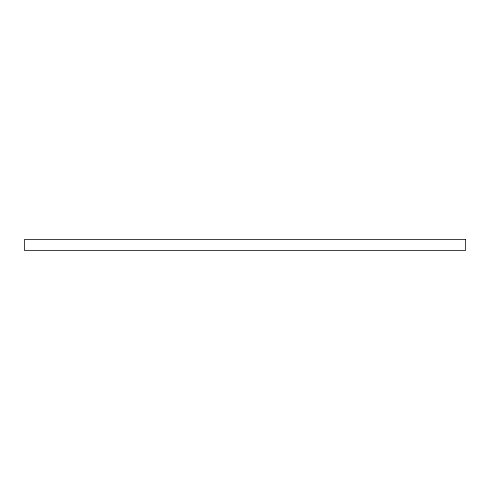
<?xml version="1.0" encoding="UTF-8"?>
<svg xmlns="http://www.w3.org/2000/svg" width="490" height="490" viewBox="0 0 490 490"><rect width="100%" height="100%" fill="white"/><g stroke="black" fill="none" stroke-linecap="round" stroke-linejoin="round"><path stroke-width="0.73" d="M465.5 239.488L24.5 239.488L24.5 250.513L465.5 250.513L465.5 239.488"/></g></svg>
